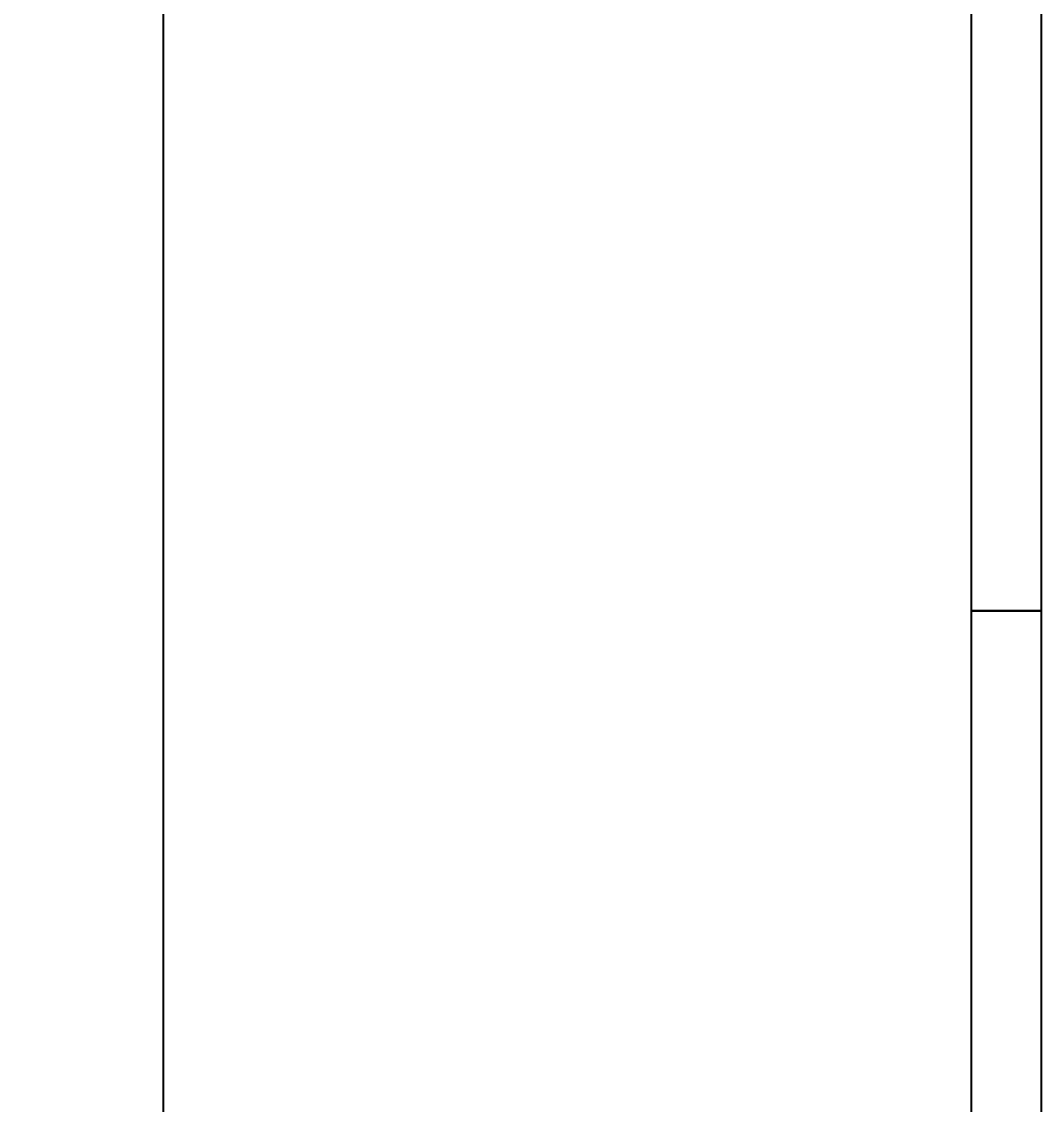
# Model space of a CAD drawing. Header units: centimetres. Extents: x -135 to 4159, y -1445 to 1077.
# Drawn here: x 937.8 to 1083, y 123 to 277.1 of the extents above; entities that cross this region are included whole.
import ezdxf

# ---------------------------------------------------------------- set-up
doc = ezdxf.new("R2010")
doc.units = ezdxf.units.CM
doc.layers.add('DIS_DUVAR_100', color=30, linetype='Continuous')
doc.layers.add('OLCULER', color=7, linetype='Continuous')
doc.styles.add('PORTMAN', font='DejaVuSans.ttf')
doc.dimstyles.new('PORTMAN', dxfattribs={"dimtxt": 14, "dimasz": 9, "dimexe": 6, "dimexo": 5, "dimgap": 4, "dimtad": 1, "dimtxsty": 'PORTMAN', "dimblk": 'ARCHTICK', "dimcen": 2.5, "dimazin": 3, "dimtfac": 0.5, "dimtmove": 2, "dimatfit": 3})

# ---------------------------------------------------------------- blocks, each defined once
blk = doc.blocks.new('BOM_D01_1255p0_DIS_DOLU')
blk.add_lwpolyline([(0, 0), (10, 0), (10, 125.5), (0, 125.5)], close=True)
blk = doc.blocks.new('_ARCHTICK')
at = {"color": 0, "linetype": 'BYBLOCK', "const_width": 0.15}
blk.add_lwpolyline([(-0.5, -0.5), (0.5, 0.5)], dxfattribs=at)

msp = doc.modelspace()

# ---------------------------------------------------------------- block references
at = {"layer": 'DIS_DUVAR_100'}
for p in [(1073, 193.25), (1073, 67.75)]:
    msp.add_blockref('BOM_D01_1255p0_DIS_DOLU', p, dxfattribs=at)

# ---------------------------------------------------------------- dimensions: what is measured, and where the dimension line sits
at = {"layer": 'OLCULER'}
msp.add_linear_dim(base=(958, 0), p1=(1073, 0), p2=(1073, 739.25), angle=90, dimstyle='PORTMAN', override={"dimtxt": 14, "dimasz": 9, "dimexe": 6, "dimexo": 5, "dimdec": 2, "dimzin": 8, "dimdsep": 44}, dxfattribs=at).render()

doc.saveas('drawing.dxf')
